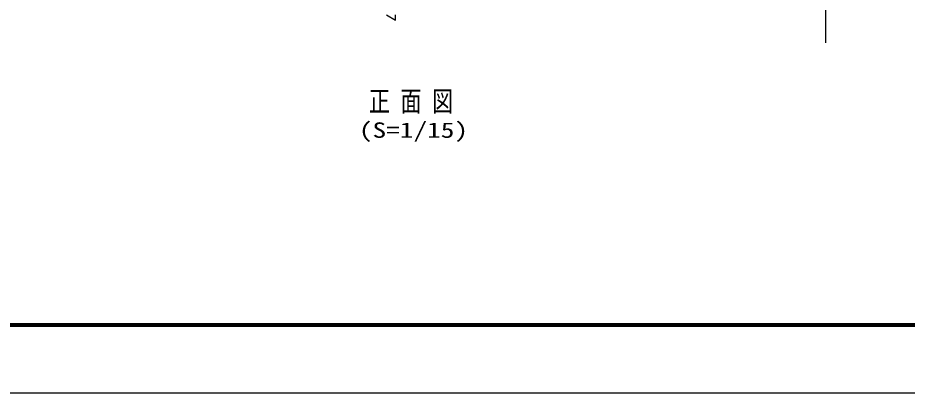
# Model space of a CAD drawing. Units: millimetres, scale not verified. Extents: x -4455 to 4455, y -3150 to 3150.
# Drawn here: x -3201 to -707, y -3150 to -2097 of the extents above; entities that cross this region are included whole.
import ezdxf
from ezdxf.enums import TextEntityAlignment as Align

# ---------------------------------------------------------------- set-up
doc = ezdxf.new("R2010")
doc.units = ezdxf.units.MM
doc.header["$LTSCALE"] = 20
for name, color, linetype, lineweight in [('0-2_0', 7, 'Continuous', 25), ('0-3_1', 7, 'Continuous', 25), ('0-9_EXTCNT-L', 4, 'Continuous', 25), ('0-D_WAKU', 7, 'Continuous', 25)]:
    doc.layers.add(name, color=color, linetype=linetype, lineweight=lineweight)
doc.styles.add('ＭＳ ゴシック', font='')
doc.styles.get('ＭＳ ゴシック').set_extended_font_data('MS Gothic')

msp = doc.modelspace()

# ---------------------------------------------------------------- linework, layer by layer
at = {"layer": '0-2_0', "color": 3}
msp.add_lwpolyline([(-4455, 3149.95), (4455, 3149.95), (4455, -3150.05), (-4455, -3150.05)], close=True, dxfattribs=at)
at = {"layer": '0-2_0'}
for points in [[(-4155, 2962.45), (4155, 2962.45), (4155, -2962.55), (-4155, -2962.55)], [(-4153.13, 2960.58), (4153.12, 2960.58), (4153.12, -2960.67), (-4153.13, -2960.67)], [(-4151.25, 2958.7), (4151.25, 2958.7), (4151.25, -2958.8), (-4151.25, -2958.8)], [(-4149.38, 2956.83), (4149.37, 2956.83), (4149.37, -2956.92), (-4149.38, -2956.92)], [(-4147.5, 2954.95), (4147.5, 2954.95), (4147.5, -2955.05), (-4147.5, -2955.05)]]:
    msp.add_lwpolyline(points, close=True, dxfattribs=at)
at = {"layer": '0-3_1', "color": 4}
msp.add_line((-936.15, -1548.46), (-936.15, -2167.92), dxfattribs=at)
at = {"layer": '0-9_EXTCNT-L'}
msp.add_lwpolyline([(-2167.38, -2088.79), (-2141.6, -2103.68), (-2141.6, -2088.79)], dxfattribs=at)
at = {"layer": '0-D_WAKU', "color": 3}
msp.add_lwpolyline([(-4455, 3149.95), (4455, 3149.95), (4455, -3150.05), (-4455, -3150.05)], close=True, dxfattribs=at)
at = {"layer": '0-D_WAKU'}
for points in [[(-4155, 2962.45), (4155, 2962.45), (4155, -2962.55), (-4155, -2962.55)], [(-4153.13, 2960.58), (4153.12, 2960.58), (4153.12, -2960.67), (-4153.13, -2960.67)], [(-4151.25, 2958.7), (4151.25, 2958.7), (4151.25, -2958.8), (-4151.25, -2958.8)], [(-4149.38, 2956.83), (4149.37, 2956.83), (4149.37, -2956.92), (-4149.38, -2956.92)], [(-4147.5, 2954.95), (4147.5, 2954.95), (4147.5, -2955.05), (-4147.5, -2955.05)]]:
    msp.add_lwpolyline(points, close=True, dxfattribs=at)

# ---------------------------------------------------------------- texts
at = {"layer": '0-2_0', "color": 3, "style": 'ＭＳ ゴシック'}
for s, height, width, p in [('正 面 図', 57.77, 0.75, (-2216.39, -2377.58)), ('(S=1/15)', 43.26, 1.3, (-2244.56, -2446.94))]:
    msp.add_text(s, height=height, dxfattribs=dict(at, width=width)).set_placement(p, align=Align.BOTTOM_LEFT)

doc.saveas('drawing.dxf')
